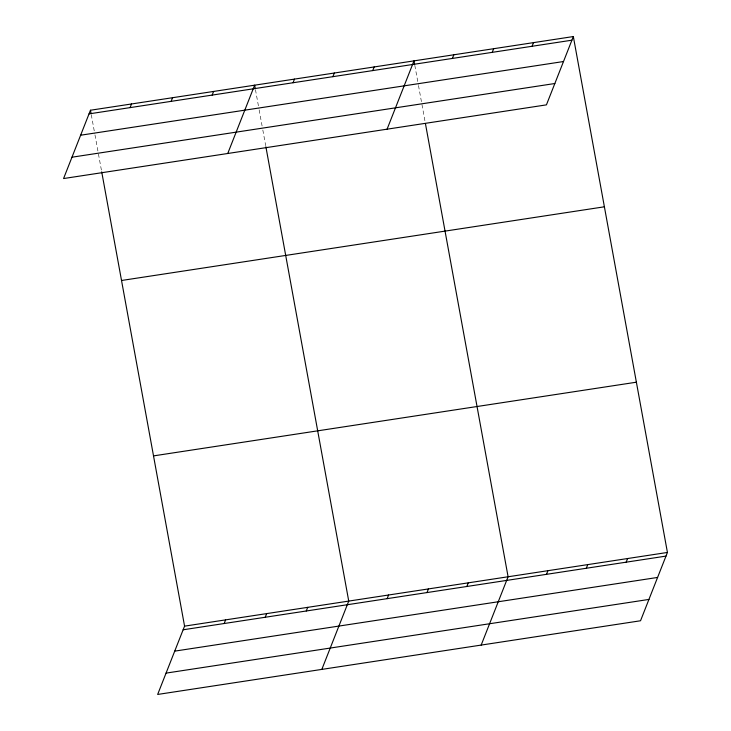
<?xml version="1.0" encoding="UTF-8"?>
<svg xmlns="http://www.w3.org/2000/svg" width="731" height="731" viewBox="0 0 731 731"><rect width="100%" height="100%" fill="white"/><g stroke="black" fill="none" stroke-linecap="round" stroke-linejoin="round"><path stroke-width="0.55" stroke-dasharray="3.65 2.74" d="M414.806 65.342L418.278 84.385M418.488 85.509L421.549 102.303M421.961 104.551L425.022 121.346M255.466 89.657L258.938 108.7M259.139 109.824L262.21 126.627M262.822 129.981L265.682 145.661M91.293 114.712L94.765 133.755M94.966 134.879L98.036 151.673M98.438 153.912L101.508 170.716"/><path stroke-width="1.1" d="M90.47 110.235L63.57 178.547L546.432 104.862L573.342 36.55L90.47 110.235L91.083 113.597M130.081 107.621L131.516 103.966M171.127 101.353L172.562 97.707M212.164 95.094L213.607 91.448M227.743 153.492L254.644 85.18L255.256 88.542M293.049 82.749L294.483 79.103M332.879 76.673L334.323 73.027M372.719 70.587L374.153 66.941M101.71 171.84L184.568 626.138L157.658 694.45L640.53 620.765L667.43 552.453L573.342 36.55M387.083 129.177L413.993 60.865L414.605 64.227M224.179 623.525L225.614 619.879M452.388 58.434L453.832 54.788M265.225 617.256L266.66 613.611M492.228 52.358L493.663 48.712M306.262 610.997L307.696 607.351M532.067 46.272L533.502 42.626M321.832 669.395L348.742 601.092L265.883 146.785M387.147 598.652L388.581 595.007M426.977 592.576L428.421 588.93M466.817 586.5L468.251 582.854M481.181 645.08L508.091 576.768L425.433 123.585M546.486 574.338L547.921 570.692M586.326 568.261L587.761 564.615M626.165 562.185L627.6 558.539M89.036 113.881L571.898 40.196M80.629 135.217L563.491 61.532M71.976 157.202L554.838 83.517M121.529 280.485L604.391 206.8M153.519 455.888L636.381 382.203M184.568 626.138L667.43 552.453M183.134 629.784L665.996 556.099M174.727 651.129L657.589 577.444M166.065 673.114L648.936 599.429"/></g></svg>
